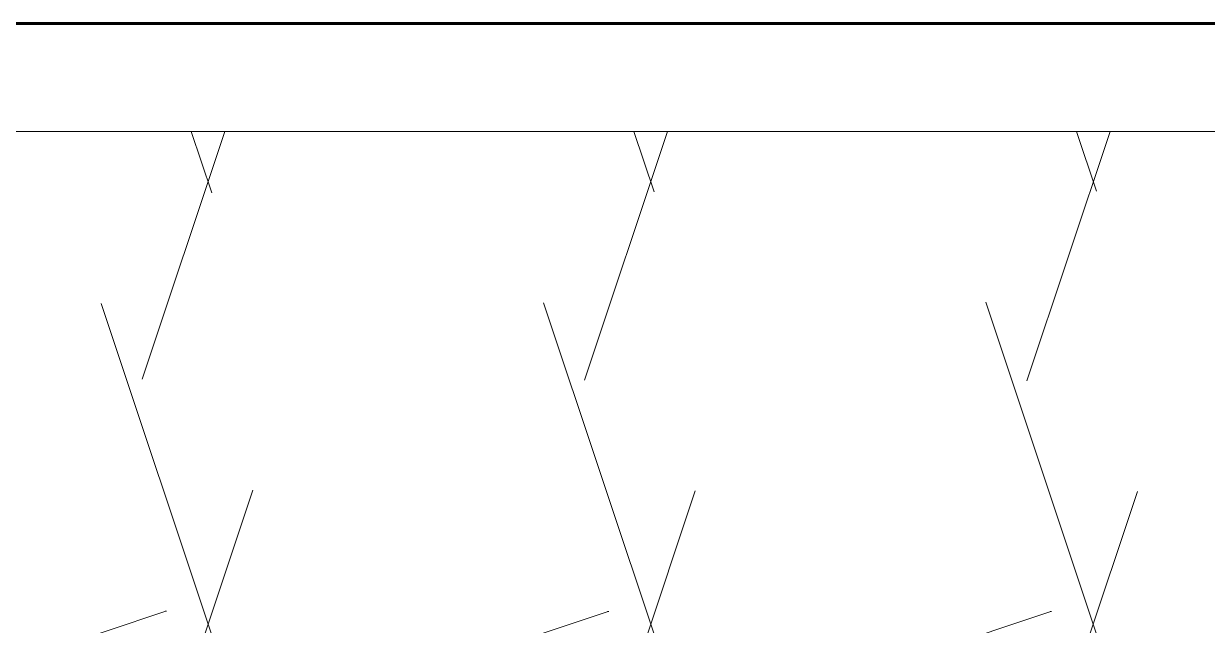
# Model space of a CAD drawing. Header units: inches. Extents: x -4169 to -1846, y 9706 to 12377.
# Drawn here: x -3319.75 to -3312.9, y 10454.68 to 10458.16 of the extents above; entities that cross this region are included whole.
import ezdxf

# ---------------------------------------------------------------- set-up
doc = ezdxf.new("R2010")
doc.units = ezdxf.units.IN
doc.header["$MEASUREMENT"] = 0
for name, color, linetype, lineweight in [('A-WALL', 113, 'Continuous', 18), ('A-WALL-PATT-4', 111, 'Continuous', 9), ('I-WALL-3', 2, 'Continuous', 60)]:
    doc.layers.add(name, color=color, linetype=linetype, lineweight=lineweight)

msp = doc.modelspace()

# ---------------------------------------------------------------- hatches: boundary and pattern name
at = {"layer": 'A-WALL-PATT-4'}
h = msp.add_hatch(dxfattribs=at)
h.set_pattern_fill('FP_1', color=256, style=0, pattern_type=2)
h.set_pattern_definition([(0, (0, 0), (20.48, 5.12), [0.845, -14.515, 0.845, -14.515, -81.92]), (0, (0, 0), (20.48, 5.12), [-30.72, 0.845, -29.875, 0.845, -14.515, -35.84]), (0, (0, 0), (20.48, 5.12), [-76.8, 0.845, -9.395, 0.845, -24.755]), (120, (7.68, 2.56), (-14.67405, 15.1762003), [0.845, -14.515, 0.845, -14.515, -81.92]), (120, (7.68, 2.56), (-14.67405, 15.1762003), [-30.72, 0.845, -29.875, 0.845, -14.515, -35.84]), (120, (7.68, 2.56), (-14.67405, 15.1762003), [-76.8, 0.845, -9.395, 0.845, -24.755]), (240, (10.24, 12.8), (-5.80595, -20.2962003), [0.845, -14.515, 0.845, -14.515, -81.92]), (240, (10.24, 12.8), (-5.80595, -20.2962003), [-30.72, 0.845, -29.875, 0.845, -14.515, -35.84]), (240, (10.24, 12.8), (-5.80595, -20.2962003), [-76.8, 0.845, -9.395, 0.845, -24.755])])
h.paths.add_polyline_path([(-3402.0476, 10457.5394), (-3273.4237, 10457.5394), (-3273.4237, 10458.1644), (-3402.0487, 10458.1644), (-3402.0487, 10457.5394)], flags=0)
h = msp.add_hatch(dxfattribs=at)
h.set_pattern_fill('FP_2', color=256, style=0, pattern_type=2)
h.set_pattern_definition([(161.57, (0.32, 0.32), (-2.560496185, -0.000537386), [0, -18.214, 2.022, 0]), (18.43, (-0.32, 0.32), (-2.560496185, 0.000537386), [0, -18.214, 2.022, 0]), (108.43, (0.32, 0.32), (1.27922091, -6.400876726), [6.07, -14.166]), (71.57, (-0.32, 0.32), (1.27922091, 6.400876726), [6.07, -14.166])])
h.paths.add_polyline_path([(-3402.0487, 10452.0394), (-3272.7987, 10452.0394), (-3272.7987, 10457.5394), (-3402.6737, 10457.5394), (-3402.6737, 10452.0394)], flags=0)

# ---------------------------------------------------------------- linework, layer by layer
at = {"layer": 'A-WALL'}
msp.add_line((-3272.7987, 10457.5394), (-3402.6737, 10457.5394), dxfattribs=at)
at = {"layer": 'I-WALL-3'}
msp.add_line((-3402.0487, 10458.1644), (-3273.4237, 10458.1644), dxfattribs=at)

doc.saveas('drawing.dxf')
